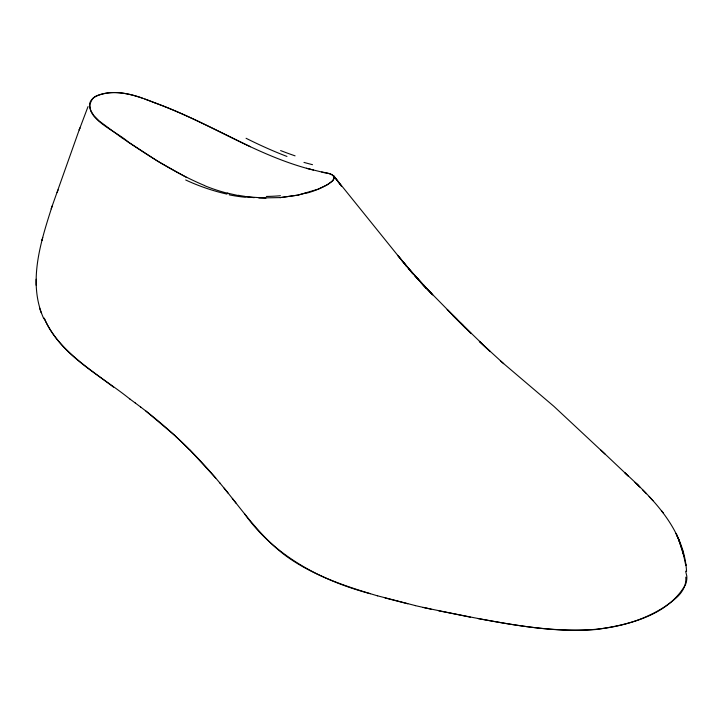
<?xml version="1.0" encoding="UTF-8"?>
<svg xmlns="http://www.w3.org/2000/svg" width="723" height="723" viewBox="0 0 723 723"><rect width="100%" height="100%" fill="white"/><g stroke="black" fill="none" stroke-linecap="round" stroke-linejoin="round"><path stroke-width="1.08" d="M51.143 208.875L52.183 206.037C40.777 241.771 27.384 282.548 43.823 318.816M36.195 279.232L36.15 285.26M685.802 577.153C686.624 585.955 681.536 593.664 674.948 598.96A103.308 50.465 -6.8 0 1 670.284 602.774L665.124 606.452A102.675 50.158 -6.8 0 1 654.487 612.706M334.134 178.247L332.851 180.732L327.745 184.437A14.27 3.073 -21 0 1 326.778 184.998L318.644 188.902M42.205 239.647L42.024 240.506L42.72 237.433M79.892 127.881L79.196 129.986L88.034 106.579M79.711 128.441L51.975 206.597M57.135 192.571L58.12 189.851M654.487 612.706L653.339 613.294M652.752 613.583L648.016 615.86A103.371 50.502 -6.8 0 1 641.165 618.807C589.028 639.168 531.486 628.07 478.219 618.626M97.099 95.617C111.694 89.869 128.052 93.032 142.368 98.111M317.713 189.263L298.472 195.029L280.081 197.65M305.151 193.384C313.827 192.164 352.345 176.692 323.308 172.291M298.382 195.074L280.208 197.596L258.825 197.966M265.956 198.138L245.034 196.656L254.225 197.659M238.301 195.562L227.167 193.077M470.456 617.198L423.136 607.419M321.762 171.966C325.594 173.637 331.369 172.625 333.872 176.548M438.771 610.845C490.321 620.605 542.53 633.113 595.345 629.561C628.314 625.088 667.998 615.635 685.567 584.464A67.366 34.424 -4 0 0 686.778 576.014L685.63 571.152M323.217 172.399L306.435 168.26M431.125 609.182L415.391 605.639M415.526 605.639L377.641 595.842M313.448 170.068L309.959 169.191M407.799 603.786L385.043 597.921M309.869 169.191C255.237 154.785 207.989 122.088 155.147 102.919M219.855 482.982C240.904 508.088 259.349 536.141 285.947 555.915C313.204 575.671 345.657 586.398 377.614 595.869M370.357 593.719C321.383 580.732 274.125 555.842 244.401 513.574M144.808 99.051L155.201 102.964M204.609 185.54C177.487 174.18 152.508 158.4 128.17 142.042C118.111 131.875 78.093 116.611 93.348 97.912A18.843 11.044 0.8 0 1 97.099 95.617M250.357 146.706C219.765 131.948 189.697 115.942 157.84 103.995C138.807 96.502 116.313 87.411 96.222 96.177A14.722 8.622 0.7 0 0 95.183 96.765C91.523 98.834 88.36 102.946 89.887 107.356A51.378 29.977 -0.9 0 0 91.215 111.333L93.773 115.535L99.178 120.985L121.988 137.921L158.075 161.473L186.588 177.469M113.511 387.139C87.872 367.456 57.587 349.073 44.157 318.301M129.905 399.042C99.72 374.704 60.19 355.472 44.266 318.183M129.833 398.979L135.355 403.063M135.255 402.973L140.75 407.112M140.614 407.004C169.95 429.101 196.502 454.821 219.946 483.091M145.892 411.053L175.617 436.186M500.379 360.831L553.845 406.299L605.061 454.089M503.669 363.678L479.322 341.383L490.221 351.631L452.761 315.318L471.17 333.592L460.813 323.163M600.949 450.167L628.414 476.132L624.997 472.905C653.836 499.277 684.085 529.851 686.561 571.369M639.927 487.157L636.791 484.112L639.033 486.281M635.906 483.226L638.129 485.404L635.002 482.349M465.404 328.043L447.185 309.571L463.217 325.531M421.093 282.829L457.451 319.801M646.434 493.737L642.557 489.778M189.471 449.507L215.734 478.084M414.848 276.032L432.734 294.885L422.982 284.473L431.098 292.896M422.982 284.473L424.69 286.245L416.611 277.605L426.209 288.188L404.003 263.055L413.014 273.845L397.731 255.336L406.48 266.218L333.294 175.418L341.527 186.182L333.999 176.186M652.959 500.678L649.109 496.529M408.603 268.956L418.21 279.331M224.04 488.079L228.188 493.222M661.446 510.601L663.353 513.005M232.291 498.382L236.367 503.533M39.575 308.088L41.175 312.716M684.121 556.692L678.545 539.096L683.343 553.258L682.548 550.637L685.874 565.422L685.359 562.846M229.354 193.71A287.727 222.368 -83.1 0 1 204.573 185.666M245.007 197.225A261.563 201.491 -85.8 0 1 229.191 194.839M280.443 195.734A272.815 198.292 -56.7 0 1 266.362 196.448M333.89 176.548A59.919 14.406 -16.4 0 1 334.026 178.274M312.508 164.681A333.131 66.733 30.2 0 1 303.967 162.404M295.083 155.852A257.668 65.486 35 0 1 280.605 150.565M175.526 436.303A701.364 543.28 -65.9 0 1 189.363 449.652M286.959 156.439A327.636 104.826 40.6 0 1 246.064 138.283M305.251 193.158A47.311 14.677 -21.2 0 1 298.554 194.849M245.034 196.403A260.705 195.752 79.8 0 1 238.31 195.264M226.95 194.098A336.05 260.768 -79.2 0 1 185.703 179.982M677.207 536.132L676.077 533.484L679.584 541.735L677.207 536.132"/></g></svg>
